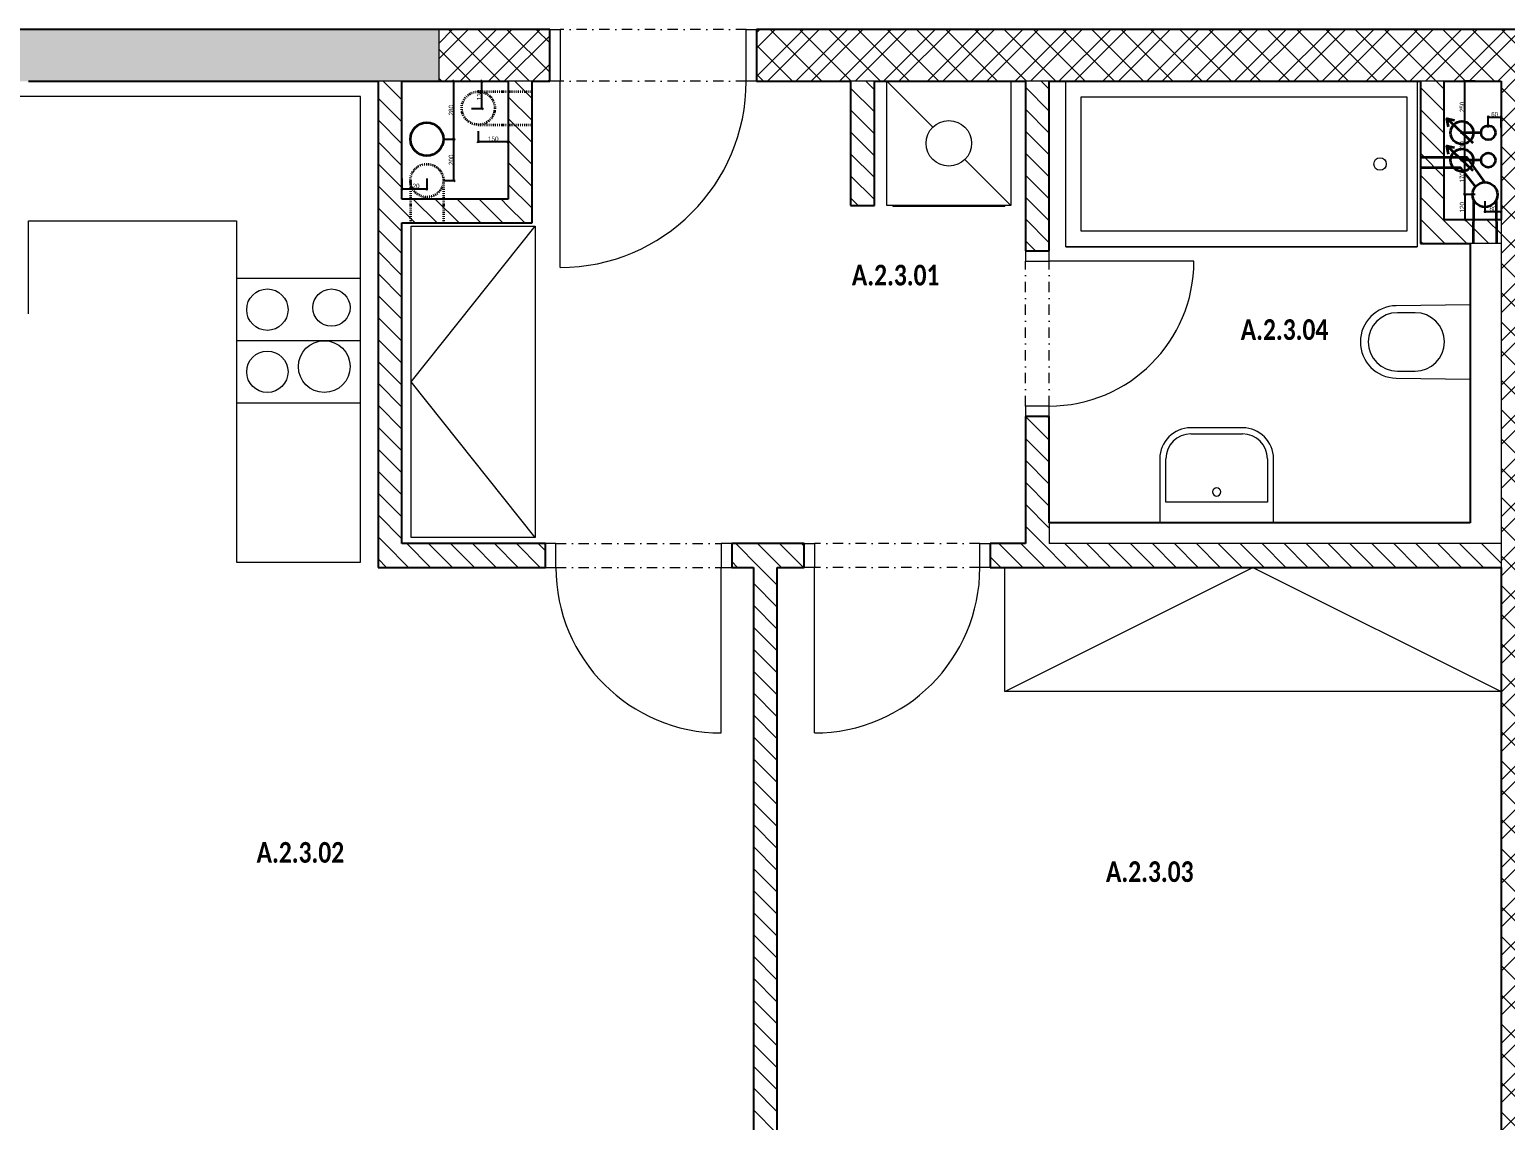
# Model space of a CAD drawing. Header units: millimetres. Extents: x -3417 to 49379, y -3604 to 14792.
# Drawn here: x 8960 to 16096, y 1702 to 6975 of the extents above; entities that cross this region are included whole.
import ezdxf

# ---------------------------------------------------------------- set-up
doc = ezdxf.new("R2010")
doc.units = ezdxf.units.MM
doc.linetypes.add('HA_DashDot_10mm-S3mm', pattern=[500, 200, -150, 0, -150])
doc.linetypes.add('UDL_2NP_A$0$HA_DashDot_2_2mm-S0_6mm', pattern=[110, 50, -30, 0, -30])
for name, color, linetype, lineweight in [('_kanalizace', 34, 'Continuous', 35), ('_vodovod', 5, 'Continuous', 35), ('_VZT', 3, 'Continuous', 35), ('ABMV_det-koty 10', 140, 'Continuous', 5), ('UDL_2NP_A$0$A-AREA-____-IDEN', 252, 'Continuous', 9), ('UDL_2NP_A$0$A-DOOR-____-MCUT', 252, 'UDL_2NP_A$0$HA_DashDot_2_2mm-S0_6mm', 9), ('UDL_2NP_A$0$A-DOOR-____-OTLN', 252, 'Continuous', 9), ('UDL_2NP_A$0$A-DOOR-FRAM-MCUT', 252, 'Continuous', 9), ('UDL_2NP_A$0$A-GENM-____-OTLN', 252, 'Continuous', 9), ('UDL_2NP_A$0$A-WALL-____-MCUT', 252, 'Continuous', 9), ('UDL_2NP_A$0$A-WALL-____-PATT', 252, 'Continuous', 25), ('UDL_2NP_A$0$E-ELEC-FIXT-OTLN', 252, 'Continuous', 9), ('UDL_2NP_A$0$I-FURN-____-OTLN', 252, 'Continuous', 9), ('UDL_2NP_A$0$I-WALL-____-MCUT', 252, 'Continuous', 25), ('UDL_2NP_A$0$P-SANR-FIXT-OTLN', 252, 'Continuous', 9), ('UDL_2NP_A$0$Q-CASE-____-OTLN', 252, 'Continuous', 9), ('UDL_2NP_A$0$Q-SPCQ-____-OTLN', 252, 'Continuous', 9)]:
    doc.layers.add(name, color=color, linetype=linetype, lineweight=lineweight)
doc.styles.add('ar-na-light10', font='ARIALN.TTF', dxfattribs={"height": 22})
doc.styles.add('UDL_2NP_A$0$Calibri_B', font='calibrib.ttf', dxfattribs={"width": 0.8, "height": 100})
doc.dimstyles.new('Copy of _MP_10', dxfattribs={"dimscale": 50, "dimtxt": 22, "dimasz": 0.2, "dimexe": 0.12, "dimexo": 0.15, "dimgap": 0.04165, "dimtad": 1, "dimdec": 0, "dimrnd": 0.5, "dimzin": 3, "dimdsep": 46, "dimtxsty": 'ar-na-light10', "dimblk": 'OBLIQUE', "dimcen": 0.12, "dimadec": 0, "dimazin": 2, "dimtfac": 0.75, "dimtdec": 0, "dimtix": 1, "dimtmove": 2, "dimatfit": 2, "dimldrblk": 'OBLIQUE', "dimfxl": 1, "dimfxlon": 1, "dimtolj": 1, "dimtzin": 0, "dimarcsym": 0})
pattern_1 = [(45, (0, 0), (-106.066, 106.066), []), (45, (75, 0), (-106.066, 106.066), []), (315, (0, 0), (70.71068, 70.71068), [])]
pattern_2 = [(135, (0, 0), (-53.033, -53.033), [])]

# ---------------------------------------------------------------- blocks, each defined once
blk = doc.blocks.new('UDL_2NP_A$0$HA_DR_Single_Swing_Solid - In_900x2100-1680200-UDL_2NP-A')
at = {"layer": 'UDL_2NP_A$0$A-DOOR-____-MCUT'}
for p, q in [((-450, 125), (450, 125)), ((-450, -125), (450, -125))]:
    blk.add_line(p, q, dxfattribs=at)
at = {"layer": 'UDL_2NP_A$0$A-DOOR-____-OTLN', "lineweight": 5}
blk.add_line((450, 1025), (450, 125), dxfattribs=at)
blk.add_arc((450, 125), 900, 90, 180, dxfattribs=at)
at = {"layer": 'UDL_2NP_A$0$A-DOOR-FRAM-MCUT'}
for p, q in [((-500, -125), (-500, 125)), ((-500, 125), (-450, 125)), ((-450, 125), (-450, -125)), ((450, 125), (500, 125)), ((450, -125), (450, 125)), ((500, 125), (500, -125)), ((-450, -125), (-500, -125)), ((500, -125), (450, -125))]:
    blk.add_line(p, q, dxfattribs=at)
blk = doc.blocks.new('UDL_2NP_A$0$HA_DR_Single_Swing_Solid - In_800x2100-1679663-UDL_2NP-A')
at = {"layer": 'UDL_2NP_A$0$A-DOOR-____-MCUT'}
for p, q in [((-400, 57.5), (400, 57.5)), ((-400, -57.5), (400, -57.5))]:
    blk.add_line(p, q, dxfattribs=at)
at = {"layer": 'UDL_2NP_A$0$A-DOOR-____-OTLN', "lineweight": 5}
blk.add_line((400, 857.5), (400, 57.5), dxfattribs=at)
blk.add_arc((400, 57.5), 800, 90, 180, dxfattribs=at)
at = {"layer": 'UDL_2NP_A$0$A-DOOR-FRAM-MCUT'}
for p, q in [((-450, -57.5), (-450, 57.5)), ((-450, 57.5), (-400, 57.5)), ((-400, 57.5), (-400, -57.5)), ((400, 57.5), (450, 57.5)), ((400, -57.5), (400, 57.5)), ((450, 57.5), (450, -57.5)), ((-400, -57.5), (-450, -57.5)), ((450, -57.5), (400, -57.5))]:
    blk.add_line(p, q, dxfattribs=at)
blk = doc.blocks.new('UDL_2NP_A$0$HA_DR_Single_Swing_Solid - In_800x2100-1680242-UDL_2NP-A')
at = {"layer": 'UDL_2NP_A$0$A-DOOR-____-MCUT'}
for p, q in [((-400, 57.5), (400, 57.5)), ((-400, -57.5), (400, -57.5))]:
    blk.add_line(p, q, dxfattribs=at)
at = {"layer": 'UDL_2NP_A$0$A-DOOR-____-OTLN', "lineweight": 5}
blk.add_line((400, -857.5), (400, -57.5), dxfattribs=at)
blk.add_arc((400, -57.5), 800, 180, 270, dxfattribs=at)
at = {"layer": 'UDL_2NP_A$0$A-DOOR-FRAM-MCUT'}
for p, q in [((-400, 57.5), (-450, 57.5)), ((-450, 57.5), (-450, -57.5)), ((-400, -57.5), (-400, 57.5)), ((450, 57.5), (400, 57.5)), ((400, 57.5), (400, -57.5)), ((450, -57.5), (450, 57.5)), ((-450, -57.5), (-400, -57.5)), ((400, -57.5), (450, -57.5))]:
    blk.add_line(p, q, dxfattribs=at)
blk = doc.blocks.new('UDL_2NP_A$0$HA_DR_Single_Swing_Solid - In_700x2100-1680245-UDL_2NP-A')
at = {"layer": 'UDL_2NP_A$0$A-DOOR-____-MCUT'}
for p, q in [((-350, 57.5), (350, 57.5)), ((-350, -57.5), (350, -57.5))]:
    blk.add_line(p, q, dxfattribs=at)
at = {"layer": 'UDL_2NP_A$0$A-DOOR-____-OTLN', "lineweight": 5}
blk.add_line((350, -757.5), (350, -57.5), dxfattribs=at)
blk.add_arc((350, -57.5), 700, 180, 270, dxfattribs=at)
at = {"layer": 'UDL_2NP_A$0$A-DOOR-FRAM-MCUT'}
for p, q in [((-350, 57.5), (-400, 57.5)), ((-400, 57.5), (-400, -57.5)), ((-350, -57.5), (-350, 57.5)), ((400, 57.5), (350, 57.5)), ((350, 57.5), (350, -57.5)), ((400, -57.5), (400, 57.5)), ((-400, -57.5), (-350, -57.5)), ((350, -57.5), (400, -57.5))]:
    blk.add_line(p, q, dxfattribs=at)
blk = doc.blocks.new('UDL_2NP_A$0$HA_GM_Shaft_Rectangle - Default-1687047-UDL_2NP-A')
at = {"layer": 'UDL_2NP_A$0$A-GENM-____-OTLN'}
for p, q in [((0, -570), (0, 0)), ((0, 0), (515, 0)), ((515, 0), (515, -570)), ((515, -570), (0, -570))]:
    blk.add_line(p, q, dxfattribs=at)
blk = doc.blocks.new('UDL_2NP_A$0$HA_GM_Shaft_Rectangle - Default-1544561-UDL_2NP-A')
at = {"layer": 'UDL_2NP_A$0$A-GENM-____-OTLN'}
for p, q in [((0, -670), (0, 0)), ((0, 0), (275, 0)), ((275, 0), (275, -670)), ((275, -670), (0, -670))]:
    blk.add_line(p, q, dxfattribs=at)
blk = doc.blocks.new('UDL_2NP_A$0$ABMV_Bathtub_Generic - 800x1700-V5-UDL_2NP-A')
at = {"layer": 'UDL_2NP_A$0$P-SANR-FIXT-OTLN'}
for p, q in [((0, 0), (0, 1700)), ((0, 1700), (800, 1700)), ((0, 1700), (800, 1700)), ((0, 1700), (0, 0)), ((75, 50), (75, 1625)), ((75, 1625), (725, 1625)), ((75, 1625), (725, 1625)), ((75, 50), (75, 1625)), ((725, 1625), (725, 50)), ((725, 1625), (725, 50)), ((800, 0), (0, 0)), ((800, 0), (0, 0)), ((725, 50), (75, 50)), ((725, 50), (75, 50))]:
    blk.add_line(p, q, dxfattribs=at)
blk.add_circle((400, 180), 30, dxfattribs=at)
blk = doc.blocks.new('UDL_2NP_A$0$ABMV_Toilet_WallHung - Default-1481197-UDL_2NP-A')
at = {"layer": 'UDL_2NP_A$0$A-GENM-____-OTLN'}
for p, q in [((-50, 432.3), (-54.6, 75)), ((304.6, 75), (300, 432.3)), ((-16.3, 426.2), (-16.3, 340.3)), ((266.3, 340.3), (266.3, 426.2))]:
    blk.add_line(p, q, dxfattribs=at)
for centre, radius, start, end in [((125, 430.1), 175, 0.73231, 179.26769), ((125, 426.2), 141.3, 0, 180), ((125, 340.3), 141.3, 180, 360)]:
    blk.add_arc(centre, radius, start, end, dxfattribs=at)
blk = doc.blocks.new('UDL_2NP_A$0$ABMV_WashBasin_Generic - 550x460-1481868-UDL_2NP-A')
at = {"layer": 'UDL_2NP_A$0$P-SANR-FIXT-OTLN'}
for p, q in [((250, 510), (0, 510)), ((0, 480), (250, 480)), ((-150, 360), (-150, 50)), ((-120, 150), (-120, 360)), ((370, 360), (370, 150)), ((400, 50), (400, 360)), ((370, 150), (-120, 150))]:
    blk.add_line(p, q, dxfattribs=at)
for centre, radius, start, end in [((0, 360), 150, 90, 180), ((250, 360), 150, 360, 90), ((0, 360), 120, 90, 180), ((250, 360), 120, 360, 90), ((125, 200), 20, 90, 270), ((125, 200), 20, 270, 90)]:
    blk.add_arc(centre, radius, start, end, dxfattribs=at)
blk = doc.blocks.new('UDL_2NP_A$0$Casework 8 - Casework 6-1435526-UDL_2NP-A')
at = {"layer": 'UDL_2NP_A$0$Q-CASE-____-OTLN'}
for p, q in [((10560, 6650.9), (8710, 6650.9)), ((10560, 5770.9), (10560, 6650.9)), ((8355, 6040), (8355, 5600.9)), ((8955, 5600.9), (8955, 6050.9)), ((8955, 6050.9), (9960, 6050.9)), ((9960, 6050.9), (9960, 5770.9)), ((9960, 5170.9), (9960, 4400.9)), ((10560, 4400.9), (10560, 5170.9)), ((9960, 4400.9), (10560, 4400.9))]:
    blk.add_line(p, q, dxfattribs=at)
blk = doc.blocks.new('UDL_2NP_A$0$Kuchyňská_linka_sporák_ADNS - 600x600x800-1435728-UDL_2NP-A')
at = {"layer": 'UDL_2NP_A$0$Q-SPCQ-____-OTLN'}
for p, q in [((600, 600), (0, 600)), ((0, 600), (0, 0)), ((600, 600), (0, 600)), ((0, 600), (0, 300)), ((600, 0), (600, 600)), ((600, 300), (600, 600)), ((0, 300), (600, 300)), ((0, 0), (600, 0))]:
    blk.add_line(p, q, dxfattribs=at)
for centre, radius in [((175, 425), 125), ((450, 450), 100), ((140, 140), 90), ((450, 150), 100)]:
    blk.add_circle(centre, radius, dxfattribs=at)
blk = doc.blocks.new('UDL_2NP_A$0$NAB_Šatní_skříň_ADNS - 600x2000xšířka-1537182-UDL_2NP-A')
at = {"layer": 'UDL_2NP_A$0$I-FURN-____-OTLN'}
for p, q in [((0, -600), (752.5, 0)), ((0, 0), (1505, 0)), ((0, -600), (0, 0)), ((752.5, 0), (1505, -600)), ((1505, 0), (1505, -600)), ((1505, -600), (0, -600))]:
    blk.add_line(p, q, dxfattribs=at)
blk = doc.blocks.new('UDL_2NP_A$0$NAB_Šatní_skříň_ADNS - 600x2000xšířka-1487070-UDL_2NP-A')
at = {"layer": 'UDL_2NP_A$0$I-FURN-____-OTLN'}
for p, q in [((0, -600), (1200, 0)), ((0, -600), (0, 0)), ((1200, 0), (2400, -600)), ((2400, -600), (0, -600))]:
    blk.add_line(p, q, dxfattribs=at)
blk = doc.blocks.new('UDL_2NP_A$0$R_bathroom_washing_machine - 600x600x900-1657432-UDL_2NP-A')
at = {"layer": 'UDL_2NP_A$0$E-ELEC-FIXT-OTLN'}
for p, q in [((77.5, 3.4), (677.5, 3.4)), ((77.5, -596.6), (77.5, 3.4)), ((77.5, 3.4), (299.7, -218.9)), ((107.5, 8.4), (647.5, 8.4)), ((107.5, 8.4), (107.5, 3.4)), ((647.5, 3.4), (647.5, 8.4)), ((677.5, 3.4), (677.5, -596.6)), ((455.3, -374.4), (677.5, -596.6))]:
    blk.add_line(p, q, dxfattribs=at)
blk.add_circle((377.5, -296.6), 110, dxfattribs=at)
blk = doc.blocks.new('UDL_2NP_A')
at = {"layer": 'UDL_2NP_A$0$A-WALL-____-PATT', "lineweight": 9}
h = blk.add_hatch(color=256, dxfattribs=at)
h.paths.add_polyline_path([(3775, 6725), (6870, 6725), (6870, 6975), (100, 6975), (100, 6725), (3660, 6725)])
h.paths.add_polyline_path([(8595, 6725), (10940, 6725), (10940, 6975), (7870, 6975), (7870, 6725), (8225, 6725)])
at = {"layer": 'UDL_2NP_A$0$A-WALL-____-PATT', "lineweight": 5}
h = blk.add_hatch(dxfattribs=at)
h.set_pattern_fill('FP_3', color=256, style=0, pattern_type=2)
h.set_pattern_definition(pattern_1)
h.paths.add_polyline_path([(13890, 6725), (17735, 6725), (17735, 6975), (12475, 6975), (12475, 6725), (13775, 6725)])
h.paths.add_polyline_path([(11275, 6725), (11475, 6725), (11475, 6975), (10940, 6975), (10940, 6725)])
h.paths.add_polyline_path([(21064.1, 6725), (22060, 6725), (22060, 6975), (20060, 6975), (20060, 6725), (20949.1, 6725)])
h.paths.add_polyline_path([(19160, 6725), (19160, 6975), (18735, 6975), (18735, 6725)])
h = blk.add_hatch(dxfattribs=at)
h.set_pattern_fill('FP_1', color=256, style=0, pattern_type=2)
h.set_pattern_definition(pattern_2)
h.paths.add_polyline_path([(10760, 4490), (10760, 6725), (10645, 6725), (10645, 4490)])
h = blk.add_hatch(dxfattribs=at)
h.set_pattern_fill('FP_1', color=256, style=0, pattern_type=2)
h.set_pattern_definition(pattern_2)
h.paths.add_polyline_path([(11390, 6040), (11390, 6725), (11275, 6725), (11275, 6040)])
h = blk.add_hatch(dxfattribs=at)
h.set_pattern_fill('FP_1', color=256, style=0, pattern_type=2)
h.set_pattern_definition(pattern_2)
h.paths.add_polyline_path([(12930, 6125), (13045, 6125), (13045, 6725), (12930, 6725), (12930, 6201.7)])
h = blk.add_hatch(dxfattribs=at)
h.set_pattern_fill('FP_1', color=256, style=0, pattern_type=2)
h.set_pattern_definition(pattern_2)
h.paths.add_polyline_path([(13890, 4490), (13890, 5105), (13775, 5105), (13775, 4490)])
h.paths.add_polyline_path([(13775, 5905), (13890, 5905), (13890, 6725), (13775, 6725)])
h = blk.add_hatch(dxfattribs=at)
h.set_pattern_fill('FP_1', color=256, style=0, pattern_type=2)
h.set_pattern_definition(pattern_2)
h.paths.add_polyline_path([(15800, 5940), (15800, 6725), (15685, 6725), (15685, 5940)])
h = blk.add_hatch(dxfattribs=at)
h.set_pattern_fill('FP_3', color=256, style=0, pattern_type=2)
h.set_pattern_definition(pattern_1)
h.paths.add_polyline_path([(16325, 850), (16325, 6725), (16075, 6725), (16075, 850)])
h = blk.add_hatch(dxfattribs=at)
h.set_pattern_fill('FP_1', color=256, style=0, pattern_type=2)
h.set_pattern_definition(pattern_2)
h.paths.add_polyline_path([(10760, 6040), (11275, 6040), (11275, 6155), (10760, 6155)])
h = blk.add_hatch(dxfattribs=at)
h.set_pattern_fill('FP_1', color=256, style=0, pattern_type=2)
h.set_pattern_definition(pattern_2)
h.paths.add_polyline_path([(15872.7, 5940), (16075, 5940), (16075, 6055), (15800, 6055), (15800, 5940)])
h = blk.add_hatch(dxfattribs=at)
h.set_pattern_fill('FP_1', color=256, style=0, pattern_type=2)
h.set_pattern_definition(pattern_2)
h.paths.add_polyline_path([(11455, 4375), (11455, 4490), (10645, 4490), (10645, 4375)])
h.paths.add_polyline_path([(12705, 4375), (12705, 4490), (12355, 4490), (12355, 4375), (12575, 4375)])
h.paths.add_polyline_path([(16075, 4375), (16075, 4490), (13605, 4490), (13605, 4375), (13683.7, 4375)])
h = blk.add_hatch(dxfattribs=at)
h.set_pattern_fill('FP_1', color=256, style=0, pattern_type=2)
h.set_pattern_definition(pattern_2)
h.paths.add_polyline_path([(12460, 850), (12575, 850), (12575, 4375), (12460, 4375), (12460, 2457.3)])
at = {"layer": 'UDL_2NP_A$0$A-WALL-____-MCUT'}
for p, q in [((10940, 6725), (10940, 6975)), ((10760, 6725), (10645, 6725)), ((11390, 6725), (11275, 6725)), ((13045, 6725), (12930, 6725)), ((13890, 6725), (13775, 6725)), ((15800, 6725), (15685, 6725)), ((16075, 6055), (16075, 4375)), ((16075, 5940), (15925, 5940)), ((13890, 4590), (13890, 4490)), ((16075, 4490), (13890, 4490))]:
    blk.add_line(p, q, dxfattribs=at)
at = {"layer": 'UDL_2NP_A$0$I-WALL-____-MCUT'}
for p, q in [((11475, 6975), (7870, 6975)), ((11475, 6725), (11475, 6975)), ((17735, 6975), (12475, 6975)), ((12475, 6975), (12475, 6725)), ((8955, 6725), (10645, 6725)), ((10645, 6725), (10645, 4375)), ((10760, 6725), (11275, 6725)), ((10760, 6155), (10760, 6725)), ((11275, 6725), (11275, 6155)), ((11390, 6725), (11475, 6725)), ((11390, 6040), (11390, 6725)), ((12475, 6725), (12930, 6725)), ((12930, 6725), (12930, 6125)), ((13045, 6725), (13775, 6725)), ((13045, 6125), (13045, 6725)), ((13775, 6725), (13775, 5905)), ((13890, 6725), (15685, 6725)), ((13890, 5905), (13890, 6725)), ((15685, 6725), (15685, 5940)), ((15800, 6725), (16075, 6725)), ((15800, 6055), (15800, 6725)), ((16075, 6725), (16075, 6055)), ((11275, 6155), (10760, 6155)), ((12930, 6125), (13045, 6125)), ((10760, 4490), (10760, 6040)), ((10760, 6040), (11390, 6040)), ((16075, 6055), (15800, 6055)), ((15685, 5940), (15925, 5940)), ((15925, 5940), (15925, 4590)), ((13775, 5905), (13890, 5905)), ((13890, 5105), (13775, 5105)), ((13775, 5105), (13775, 4490)), ((13890, 4590), (13890, 5105)), ((15925, 4590), (13890, 4590)), ((11455, 4490), (10760, 4490)), ((11455, 4375), (11455, 4490)), ((12705, 4490), (12355, 4490)), ((12355, 4490), (12355, 4375)), ((12705, 4375), (12705, 4490)), ((13775, 4490), (13605, 4490)), ((13605, 4490), (13605, 4375)), ((10645, 4375), (11455, 4375)), ((12355, 4375), (12460, 4375)), ((12460, 4375), (12460, 850)), ((12575, 850), (12575, 4375)), ((12575, 4375), (12705, 4375)), ((13605, 4375), (16075, 4375)), ((16075, 4375), (16075, 850))]:
    blk.add_line(p, q, dxfattribs=at)
at = {"layer": 'UDL_2NP_A$0$A-DOOR-____-OTLN'}
for name, p, rotation in [('UDL_2NP_A$0$HA_DR_Single_Swing_Solid - In_900x2100-1680200-UDL_2NP-A', (11975, 6850), 180), ('UDL_2NP_A$0$HA_DR_Single_Swing_Solid - In_700x2100-1680245-UDL_2NP-A', (13832.5, 5505), 90), ('UDL_2NP_A$0$HA_DR_Single_Swing_Solid - In_800x2100-1679663-UDL_2NP-A', (13155, 4432.5), 180)]:
    blk.add_blockref(name, p, dxfattribs=dict(at, rotation=rotation))
blk.add_blockref('UDL_2NP_A$0$HA_DR_Single_Swing_Solid - In_800x2100-1680242-UDL_2NP-A', (11905, 4432.5), dxfattribs=at)
at = {"layer": 'UDL_2NP_A$0$A-GENM-____-OTLN', "lineweight": 5}
for name, p in [('UDL_2NP_A$0$HA_GM_Shaft_Rectangle - Default-1687047-UDL_2NP-A', (10760, 6725)), ('UDL_2NP_A$0$HA_GM_Shaft_Rectangle - Default-1544561-UDL_2NP-A', (15800, 6725))]:
    blk.add_blockref(name, p, dxfattribs=at)
at = {"layer": 'UDL_2NP_A$0$E-ELEC-FIXT-OTLN', "rotation": 180}
blk.add_blockref('UDL_2NP_A$0$R_bathroom_washing_machine - 600x600x900-1657432-UDL_2NP-A', (13782.5, 6128.4), dxfattribs=at)
at = {"layer": 'UDL_2NP_A$0$I-FURN-____-OTLN', "rotation": 90}
blk.add_blockref('UDL_2NP_A$0$NAB_Šatní_skříň_ADNS - 600x2000xšířka-1537182-UDL_2NP-A', (10805, 4520), dxfattribs=at)
at = {"layer": 'UDL_2NP_A$0$I-FURN-____-OTLN'}
blk.add_blockref('UDL_2NP_A$0$NAB_Šatní_skříň_ADNS - 600x2000xšířka-1487070-UDL_2NP-A', (13675, 4375), dxfattribs=at)
at = {"layer": 'UDL_2NP_A$0$P-SANR-FIXT-OTLN', "rotation": 90}
for name, p in [('UDL_2NP_A$0$ABMV_Bathtub_Generic - 800x1700-V5-UDL_2NP-A', (15670, 5925)), ('UDL_2NP_A$0$ABMV_Toilet_WallHung - Default-1481197-UDL_2NP-A', (16000, 5340))]:
    blk.add_blockref(name, p, dxfattribs=at)
at = {"layer": 'UDL_2NP_A$0$P-SANR-FIXT-OTLN'}
blk.add_blockref('UDL_2NP_A$0$ABMV_WashBasin_Generic - 550x460-1481868-UDL_2NP-A', (14575, 4540), dxfattribs=at)
at = {"layer": 'UDL_2NP_A$0$Q-CASE-____-OTLN'}
blk.add_blockref('UDL_2NP_A$0$Casework 8 - Casework 6-1435526-UDL_2NP-A', (0, 0), dxfattribs=at)
at = {"layer": 'UDL_2NP_A$0$Q-SPCQ-____-OTLN', "rotation": 180}
blk.add_blockref('UDL_2NP_A$0$Kuchyňská_linka_sporák_ADNS - 600x600x800-1435728-UDL_2NP-A', (10560, 5770.9), dxfattribs=at)
at = {"layer": 'UDL_2NP_A$0$A-AREA-____-IDEN', "lineweight": 5, "char_height": 100, "width": 525.907, "attachment_point": 1, "style": 'UDL_2NP_A$0$Calibri_B'}
for s, insert in [('A.2.3.01', (12935.9, 5838.1)), ('A.2.3.04', (14816.2, 5574.6)), ('A.2.3.02', (10057.7, 3047.8)), ('A.2.3.03', (14164.6, 2954.7))]:
    blk.add_mtext(s, dxfattribs=dict(at, insert=insert))
blk = doc.blocks.new('_Oblique')
at = {"color": 0, "linetype": 'ByBlock', "lineweight": -2}
blk.add_line((-0.5, -0.5), (0.5, 0.5), dxfattribs=at)
blk = doc.blocks.new('*D104')
at = {"layer": 'ABMV_det-koty 10', "color": 0, "lineweight": -2, "transparency": 16777216}
for p, q in [((10759.7, 6255.3), (10759.7, 6199.3)), ((10881.3, 6255.3), (10881.3, 6199.3)), ((10759.7, 6205.3), (10881.3, 6205.3))]:
    blk.add_line(p, q, dxfattribs=at)
at = {"layer": 'ABMV_det-koty 10', "color": 0, "lineweight": -2, "transparency": 16777216, "xscale": 10, "yscale": 10, "zscale": 10, "rotation": 180}
blk.add_blockref('_Oblique', (10759.7, 6205.3), dxfattribs=at)
at = {"layer": 'ABMV_det-koty 10', "color": 0, "lineweight": -2, "transparency": 16777216, "xscale": 10, "yscale": 10, "zscale": 10}
blk.add_blockref('_Oblique', (10881.3, 6205.3), dxfattribs=at)
at = {"layer": 'ABMV_det-koty 10', "color": 0, "transparency": 16777216, "insert": (10820.5, 6218.6), "char_height": 22, "attachment_point": 5, "style": 'ar-na-light10'}
blk.add_mtext('\\A1;{\\fArial|b0|i0|c238|p34;120}', dxfattribs=at)
blk = doc.blocks.new('*D105')
at = {"layer": 'ABMV_det-koty 10', "color": 0, "lineweight": -2, "transparency": 16777216}
for p, q in [((11129.3, 6483), (11129.3, 6427)), ((11129.3, 6433), (11275, 6433)), ((11275, 6483), (11275, 6427))]:
    blk.add_line(p, q, dxfattribs=at)
at = {"layer": 'ABMV_det-koty 10', "color": 0, "lineweight": -2, "transparency": 16777216, "xscale": 10, "yscale": 10, "zscale": 10, "rotation": 180}
blk.add_blockref('_Oblique', (11129.3, 6433), dxfattribs=at)
at = {"layer": 'ABMV_det-koty 10', "color": 0, "lineweight": -2, "transparency": 16777216, "xscale": 10, "yscale": 10, "zscale": 10}
blk.add_blockref('_Oblique', (11275, 6433), dxfattribs=at)
at = {"layer": 'ABMV_det-koty 10', "color": 0, "transparency": 16777216, "insert": (11202.2, 6446.3), "char_height": 22, "attachment_point": 5, "style": 'ar-na-light10'}
blk.add_mtext('\\A1;{\\fArial|b0|i0|c238|p34;150}', dxfattribs=at)
blk = doc.blocks.new('*D106')
at = {"layer": 'ABMV_det-koty 10', "color": 0, "lineweight": -2, "transparency": 16777216}
for p, q in [((10961.6, 6445), (11017.6, 6445)), ((11011.6, 6245), (11011.6, 6445)), ((10961.6, 6245), (11017.6, 6245))]:
    blk.add_line(p, q, dxfattribs=at)
at = {"layer": 'ABMV_det-koty 10', "color": 0, "lineweight": -2, "transparency": 16777216, "xscale": 10, "yscale": 10, "zscale": 10}
for p, rotation in [((11011.6, 6445), 90), ((11011.6, 6245), 270)]:
    blk.add_blockref('_Oblique', p, dxfattribs=dict(at, rotation=rotation))
at = {"layer": 'ABMV_det-koty 10', "color": 0, "transparency": 16777216, "insert": (10998.3, 6345), "char_height": 22, "width": 207.662, "attachment_point": 5, "rotation": 90, "style": 'ar-na-light10'}
blk.add_mtext('\\A1;{\\fArial|b0|i0|c238|p34;200}', dxfattribs=at)
blk = doc.blocks.new('*D107')
at = {"layer": 'ABMV_det-koty 10', "color": 0, "lineweight": -2, "transparency": 16777216}
for p, q in [((10961.6, 6725), (11017.6, 6725)), ((11011.6, 6445), (11011.6, 6725)), ((10961.6, 6445), (11017.6, 6445))]:
    blk.add_line(p, q, dxfattribs=at)
at = {"layer": 'ABMV_det-koty 10', "color": 0, "lineweight": -2, "transparency": 16777216, "xscale": 10, "yscale": 10, "zscale": 10}
for p, rotation in [((11011.6, 6725), 90), ((11011.6, 6445), 270)]:
    blk.add_blockref('_Oblique', p, dxfattribs=dict(at, rotation=rotation))
at = {"layer": 'ABMV_det-koty 10', "color": 0, "transparency": 16777216, "insert": (10998.3, 6585), "char_height": 22, "width": 207.662, "attachment_point": 5, "rotation": 90, "style": 'ar-na-light10'}
blk.add_mtext('\\A1;{\\fArial|b0|i0|c238|p34;280}', dxfattribs=at)
blk = doc.blocks.new('*D108')
at = {"layer": 'ABMV_det-koty 10', "color": 0, "lineweight": -2, "transparency": 16777216}
for p, q in [((11097.8, 6725), (11153.8, 6725)), ((11147.8, 6593.1), (11147.8, 6725)), ((11097.8, 6593.1), (11153.8, 6593.1))]:
    blk.add_line(p, q, dxfattribs=at)
at = {"layer": 'ABMV_det-koty 10', "color": 0, "lineweight": -2, "transparency": 16777216, "xscale": 10, "yscale": 10, "zscale": 10}
for p, rotation in [((11147.8, 6725), 90), ((11147.8, 6593.1), 270)]:
    blk.add_blockref('_Oblique', p, dxfattribs=dict(at, rotation=rotation))
at = {"layer": 'ABMV_det-koty 10', "color": 0, "transparency": 16777216, "insert": (11134.5, 6659.1), "char_height": 22, "width": 207.662, "attachment_point": 5, "rotation": 90, "style": 'ar-na-light10'}
blk.add_mtext('\\A1;{\\fArial|b0|i0|c238|p34;130}', dxfattribs=at)
blk = doc.blocks.new('*D241')
at = {"layer": 'ABMV_det-koty 10', "color": 0, "lineweight": -2, "transparency": 16777216}
for p, q in [((15950.2, 6177), (15894.2, 6177)), ((15900.2, 6177), (15900.2, 6055)), ((15950.2, 6055), (15894.2, 6055))]:
    blk.add_line(p, q, dxfattribs=at)
at = {"layer": 'ABMV_det-koty 10', "color": 0, "lineweight": -2, "transparency": 16777216, "xscale": 10, "yscale": 10, "zscale": 10}
for p, rotation in [((15900.2, 6177), 90), ((15900.2, 6055), 270)]:
    blk.add_blockref('_Oblique', p, dxfattribs=dict(at, rotation=rotation))
at = {"layer": 'ABMV_det-koty 10', "color": 0, "transparency": 16777216, "insert": (15886.9, 6116), "char_height": 22, "attachment_point": 5, "rotation": 90, "style": 'ar-na-light10'}
blk.add_mtext('\\A1;{\\fArial Narrow|b0|i0|c238|p34;120}', dxfattribs=at)
blk = doc.blocks.new('*D242')
at = {"layer": 'ABMV_det-koty 10', "color": 0, "lineweight": -2, "transparency": 16777216}
for p, q in [((15950.2, 6343.5), (15894.2, 6343.5)), ((15900.2, 6177), (15900.2, 6343.5)), ((15950.2, 6177), (15894.2, 6177))]:
    blk.add_line(p, q, dxfattribs=at)
at = {"layer": 'ABMV_det-koty 10', "color": 0, "lineweight": -2, "transparency": 16777216, "xscale": 10, "yscale": 10, "zscale": 10}
for p, rotation in [((15900.2, 6343.5), 90), ((15900.2, 6177), 270)]:
    blk.add_blockref('_Oblique', p, dxfattribs=dict(at, rotation=rotation))
at = {"layer": 'ABMV_det-koty 10', "color": 0, "transparency": 16777216, "insert": (15886.9, 6260.2), "char_height": 22, "attachment_point": 5, "rotation": 90, "style": 'ar-na-light10'}
blk.add_mtext('\\A1;{\\fArial Narrow|b0|i0|c238|p34;170}', dxfattribs=at)
blk = doc.blocks.new('*D243')
at = {"layer": 'ABMV_det-koty 10', "color": 0, "lineweight": -2, "transparency": 16777216}
for p, q in [((15950.2, 6476.3), (15894.2, 6476.3)), ((15900.2, 6343.5), (15900.2, 6476.3)), ((15950.2, 6343.5), (15894.2, 6343.5))]:
    blk.add_line(p, q, dxfattribs=at)
at = {"layer": 'ABMV_det-koty 10', "color": 0, "lineweight": -2, "transparency": 16777216, "xscale": 10, "yscale": 10, "zscale": 10}
for p, rotation in [((15900.2, 6476.3), 90), ((15900.2, 6343.5), 270)]:
    blk.add_blockref('_Oblique', p, dxfattribs=dict(at, rotation=rotation))
at = {"layer": 'ABMV_det-koty 10', "color": 0, "transparency": 16777216, "insert": (15886.9, 6409.9), "char_height": 22, "attachment_point": 5, "rotation": 90, "style": 'ar-na-light10'}
blk.add_mtext('\\A1;{\\fArial Narrow|b0|i0|c238|p34;130}', dxfattribs=at)
blk = doc.blocks.new('*D244')
at = {"layer": 'ABMV_det-koty 10', "color": 0, "lineweight": -2, "transparency": 16777216}
for p, q in [((15950.2, 6725), (15894.2, 6725)), ((15900.2, 6476.3), (15900.2, 6725)), ((15950.2, 6476.3), (15894.2, 6476.3))]:
    blk.add_line(p, q, dxfattribs=at)
at = {"layer": 'ABMV_det-koty 10', "color": 0, "lineweight": -2, "transparency": 16777216, "xscale": 10, "yscale": 10, "zscale": 10}
for p, rotation in [((15900.2, 6725), 90), ((15900.2, 6476.3), 270)]:
    blk.add_blockref('_Oblique', p, dxfattribs=dict(at, rotation=rotation))
at = {"layer": 'ABMV_det-koty 10', "color": 0, "transparency": 16777216, "insert": (15886.9, 6600.7), "char_height": 22, "attachment_point": 5, "rotation": 90, "style": 'ar-na-light10'}
blk.add_mtext('\\A1;{\\fArial Narrow|b0|i0|c238|p34;250}', dxfattribs=at)
blk = doc.blocks.new('*D245')
at = {"layer": 'ABMV_det-koty 10', "color": 0, "lineweight": -2, "transparency": 16777216}
for p, q in [((16013.3, 6501.6), (16013.3, 6557.6)), ((16013.3, 6551.6), (16075, 6551.6)), ((16075, 6501.6), (16075, 6557.6))]:
    blk.add_line(p, q, dxfattribs=at)
at = {"layer": 'ABMV_det-koty 10', "color": 0, "lineweight": -2, "transparency": 16777216, "xscale": 10, "yscale": 10, "zscale": 10, "rotation": 180}
blk.add_blockref('_Oblique', (16013.3, 6551.6), dxfattribs=at)
at = {"layer": 'ABMV_det-koty 10', "color": 0, "lineweight": -2, "transparency": 16777216, "xscale": 10, "yscale": 10, "zscale": 10}
blk.add_blockref('_Oblique', (16075, 6551.6), dxfattribs=at)
at = {"layer": 'ABMV_det-koty 10', "color": 0, "transparency": 16777216, "insert": (16044.1, 6564.9), "char_height": 22, "attachment_point": 5, "style": 'ar-na-light10'}
blk.add_mtext('\\A1;{\\fArial Narrow|b0|i0|c238|p34;60}', dxfattribs=at)
blk = doc.blocks.new('*D246')
at = {"layer": 'ABMV_det-koty 10', "color": 0, "lineweight": -2, "transparency": 16777216}
for p, q in [((15997.2, 6145.6), (15997.2, 6089.6)), ((16075, 6145.6), (16075, 6089.6)), ((15997.2, 6095.6), (16075, 6095.6))]:
    blk.add_line(p, q, dxfattribs=at)
at = {"layer": 'ABMV_det-koty 10', "color": 0, "lineweight": -2, "transparency": 16777216, "xscale": 10, "yscale": 10, "zscale": 10, "rotation": 180}
blk.add_blockref('_Oblique', (15997.2, 6095.6), dxfattribs=at)
at = {"layer": 'ABMV_det-koty 10', "color": 0, "lineweight": -2, "transparency": 16777216, "xscale": 10, "yscale": 10, "zscale": 10}
blk.add_blockref('_Oblique', (16075, 6095.6), dxfattribs=at)
at = {"layer": 'ABMV_det-koty 10', "color": 0, "transparency": 16777216, "insert": (16036.1, 6108.9), "char_height": 22, "attachment_point": 5, "style": 'ar-na-light10'}
blk.add_mtext('\\A1;{\\fArial Narrow|b0|i0|c238|p34;80}', dxfattribs=at)
blk = doc.blocks.new('*D247')
at = {"layer": 'ABMV_det-koty 10', "color": 0, "lineweight": -2, "transparency": 16777216}
for p, q in [((16325, 6568.1), (16325, 6624.1)), ((16408.3, 6618.1), (16325, 6618.1)), ((16408.3, 6629.6), (16408.3, 6612.1))]:
    blk.add_line(p, q, dxfattribs=at)
at = {"layer": 'ABMV_det-koty 10', "color": 0, "lineweight": -2, "transparency": 16777216, "xscale": 10, "yscale": 10, "zscale": 10, "rotation": 180}
blk.add_blockref('_Oblique', (16325, 6618.1), dxfattribs=at)
at = {"layer": 'ABMV_det-koty 10', "color": 0, "lineweight": -2, "transparency": 16777216, "xscale": 10, "yscale": 10, "zscale": 10}
blk.add_blockref('_Oblique', (16408.3, 6618.1), dxfattribs=at)
at = {"layer": 'ABMV_det-koty 10', "color": 0, "transparency": 16777216, "insert": (16366.7, 6631.4), "char_height": 22, "width": 1289.086, "attachment_point": 5, "style": 'ar-na-light10'}
blk.add_mtext('\\A1;{\\fArial Narrow|b0|i0|c238|p34;90}', dxfattribs=at)

msp = doc.modelspace()

# ---------------------------------------------------------------- block references
at = {"layer": 'ABMV_det-koty 10'}
msp.add_blockref('UDL_2NP_A', (0, 0), dxfattribs=at)

# ---------------------------------------------------------------- next in the draw order: linework, layer by layer
at = {"layer": '_kanalizace'}
for points in [[(15996.9, 6237), (15911.4, 6356.1), (15685, 6356.1)], [(15951.6, 6215.9), (15880.3, 6306.1), (15685, 6306.1)], [(15942.1, 6153.4), (15940.9, 5940)], [(16052.1, 6152.7), (16053.1, 5940)]]:
    msp.add_lwpolyline(points, dxfattribs=at)
msp.add_circle((15997.2, 6177), 60, dxfattribs=at)
at = {"layer": '_vodovod'}
for points in [[(15940.6, 6425.1), (15812.3, 6545.2)], [(15821, 6504.6), (15812.3, 6545.2), (15850.6, 6537.5)], [(15978.3, 6476.3), (15978.3, 6476.3), (15878.3, 6476.3)], [(15940.6, 6292.2), (15812.3, 6412.4)], [(15821, 6371.8), (15812.3, 6412.4), (15850.6, 6404.7)], [(15978.3, 6343.5), (15978.3, 6343.5), (15878.3, 6343.5)]]:
    msp.add_lwpolyline(points, dxfattribs=at)
for centre, radius in [((15885.9, 6476.3), 55), ((16013.3, 6476.3), 35), ((15885.9, 6343.5), 55), ((16013.3, 6343.5), 35)]:
    msp.add_circle(centre, radius, dxfattribs=at)
at = {"layer": '_VZT', "linetype": 'HA_DashDot_10mm-S3mm', "ltscale": 0.02}
for points in [[(11129.6, 6675), (11390, 6675)], [(11129.6, 6515), (11390, 6515)], [(10801.3, 6245), (10801.3, 6040)], [(10961.3, 6245), (10961.3, 6040)]]:
    msp.add_lwpolyline(points, dxfattribs=at)
for centre in [(11129.6, 6595), (10881.3, 6245)]:
    msp.add_circle(centre, 80, dxfattribs=at)
at = {"layer": '_VZT'}
msp.add_circle((10881.3, 6445), 80, dxfattribs=at)

# ---------------------------------------------------------------- next in the draw order: dimensions: what is measured, and where the dimension line sits
at = {"layer": 'ABMV_det-koty 10'}
for base, p1, p2, text, picture, middle in [((11011.6, 6725), (10881.3, 6445), (10940, 6725), '{\\fArial|b0|i0|c238|p34;280}', '*D107', (10998.3, 6585)), ((11147.8, 6725), (10964.2, 6593.1), (10959.5, 6725), '{\\fArial|b0|i0|c238|p34;130}', '*D108', (11134.5, 6659.1)), ((15900.2, 6725), (16013.3, 6476.3), (16013.3, 6725), '{\\fArial Narrow|b0|i0|c238|p34;250}', '*D244', (15886.9, 6600.7)), ((11011.6, 6445), (10881.3, 6245), (10881.3, 6445), '{\\fArial|b0|i0|c238|p34;200}', '*D106', (10998.3, 6345)), ((15900.2, 6476.3), (16013.3, 6343.5), (16013.3, 6476.3), '{\\fArial Narrow|b0|i0|c238|p34;130}', '*D243', (15886.9, 6409.9)), ((15900.2, 6343.5), (15997.2, 6177), (16013.3, 6343.5), '{\\fArial Narrow|b0|i0|c238|p34;170}', '*D242', (15886.9, 6260.2)), ((15900.2, 6055), (15997.2, 6177), (15997.2, 6055), '{\\fArial Narrow|b0|i0|c238|p34;120}', '*D241', (15886.9, 6116))]:
    dim = msp.add_linear_dim(base=base, p1=p1, p2=p2, angle=90, text=text, dimstyle='Copy of _MP_10', dxfattribs=at)
    dim.commit()
    dim.dimension.update_dxf_attribs({"geometry": picture, "text_midpoint": middle})
for base, p1, p2, text, picture, middle in [((16325, 6618.1), (16408.3, 6637.1), (16325, 6538.2), '{\\fArial Narrow|b0|i0|c238|p34;90}', '*D247', (16366.7, 6631.4)), ((11275, 6433), (11129.3, 6618.4), (11275, 6625.2), '{\\fArial|b0|i0|c238|p34;150}', '*D105', (11202.2, 6446.3)), ((16075, 6551.6), (16013.3, 6476.3), (16075, 6476.3), '{\\fArial Narrow|b0|i0|c238|p34;60}', '*D245', (16044.1, 6564.9)), ((10881.3, 6205.3), (10759.7, 6539.3), (10881.3, 6524.3), '{\\fArial|b0|i0|c238|p34;120}', '*D104', (10820.5, 6218.6)), ((16075, 6095.6), (15997.2, 6177), (16075, 6177), '{\\fArial Narrow|b0|i0|c238|p34;80}', '*D246', (16036.1, 6108.9))]:
    dim = msp.add_linear_dim(base=base, p1=p1, p2=p2, text=text, dimstyle='Copy of _MP_10', dxfattribs=at)
    dim.commit()
    dim.dimension.update_dxf_attribs({"geometry": picture, "text_midpoint": middle})

doc.saveas('drawing.dxf')
